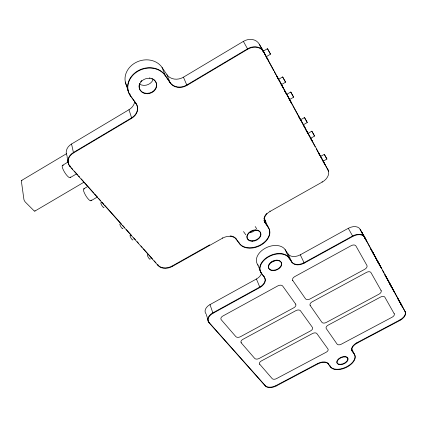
<?xml version="1.0" encoding="UTF-8"?>
<svg xmlns="http://www.w3.org/2000/svg" width="427" height="427" viewBox="0 0 427 427"><rect width="100%" height="100%" fill="white"/><g stroke="black" fill="none" stroke-linecap="round" stroke-linejoin="round"><path stroke-width="0.64" d="M265.978 56.86L270.515 54.176L267.473 48.683L262.931 51.379M67.226 156.325A12.137 9.752 -8.8 0 1 71.549 144L128.975 109.707A12.404 10.504 -14.1 0 0 134.718 101.754M162.041 67.439L166.909 74.65A12.49 10.76 -24 0 0 183.445 77.18L243.379 41.387A12.484 10.445 -34.1 0 1 259.296 44.216L263.827 52.014A12.65 10.488 -33.7 0 0 247.735 49.217L186.946 85.4A12.661 10.808 -23.9 0 1 170.224 82.907L165.313 75.675L162.041 67.439A20.064 17.331 -18.2 0 0 135.503 62.684A20.064 17.331 -18.2 0 0 127.081 86.638M21.483 180.525L66.505 153.699M264.025 218.378L268.46 227.714A16.621 11.636 -23.3 0 1 260.742 245.253A16.621 11.636 -23.3 0 1 239.622 243.86L236.104 239.099A10.413 7.318 -21.3 0 0 222.552 238.154L172.257 266.459A10.542 7.414 -17 0 1 158.268 265.717L70.193 166.824A12.292 9.789 -9.2 0 1 73.508 152.919L131.719 118.274A12.57 10.547 -14.4 0 0 135.909 103.414L135.599 102.496M62.443 165.366L68.144 161.982M70.209 177.616L76.47 173.917M34.822 211.119L84.103 182.121M83.772 188.819L87.647 186.546M278.65 79.294L282.663 76.94L285.588 82.181L281.009 84.893M90.919 200.797L97.559 196.916M289.789 100.131L291.545 103.147L286.747 94.351L290.782 92.024L293.653 97.185L289.047 99.865M301.542 121.572L300.528 119.832L304.504 117.526L307.275 122.506L303.271 124.812M307.819 133.496L311.849 131.185L313.301 133.688L314.571 136.069L310.541 138.375M320.287 156.608L324.296 154.328L325.609 156.581L326.938 159.057L322.929 161.326M157.264 264.308L158.139 265.29A10.536 7.414 -17 0 0 172.124 266.032L209.732 244.863M268.46 227.714L265.13 222.809A10.52 7.43 -25.1 0 1 270.115 211.392L322.294 182.03A10.894 7.803 -29.6 0 0 328.011 169.925L263.608 51.635A12.639 10.488 -33.7 0 0 247.527 48.838L186.78 85.005A12.65 10.803 -23.9 0 1 170.063 82.512L165.158 75.28A20.325 17.406 -18.4 0 0 137.788 70.866A20.325 17.406 -18.4 0 0 130.294 95.568M206.092 313.989A9.479 6.181 -19.4 0 1 210.004 304.595L256.435 278.986A9.714 6.506 -22.2 0 0 261.5 273.456M285.119 249.603L288.108 254.033A9.816 6.602 -25.3 0 0 300.282 254.802L348.304 228.312A9.8 6.453 -28.5 0 1 360.084 229.256L364.695 237.311A9.901 6.442 -28.3 0 0 352.819 236.409L304.254 263.107A9.917 6.592 -25.2 0 1 291.983 262.386L288.983 257.967L285.119 249.603A15.719 10.638 -23.7 0 0 265.162 248.274A15.719 10.638 -23.7 0 0 257.764 264.761L261.319 273.248L264.489 277.539A9.816 6.496 -22.2 0 1 259.92 287.472L212.977 313.279A9.581 6.17 -19.4 0 0 208.995 322.684L265.461 386.088A8.529 4.905 -21.1 0 0 276.205 385.976L317.837 363.916A8.476 4.836 -23.3 0 1 328.288 363.937L330.615 367.092A13.541 7.691 -24.2 0 0 346.991 367.076A13.541 7.691 -24.2 0 0 354.469 354.495L351.736 348.864M354.469 354.495L352.27 351.256A8.556 4.889 -25.1 0 1 357.073 343.127L399.971 320.405A8.802 5.087 -27.3 0 0 405.282 311.865L364.471 236.921A9.896 6.442 -28.3 0 0 352.601 236.019L304.061 262.706A9.912 6.592 -25.2 0 1 291.796 261.986L288.801 257.566A15.879 10.622 -23.6 0 0 268.679 256.312A15.879 10.622 -23.6 0 0 261.148 272.837L264.313 277.128A9.81 6.501 -22.2 0 1 259.749 287.067L212.833 312.858A9.575 6.17 -19.4 0 0 208.856 322.268L265.311 385.688A8.524 4.905 -21.1 0 0 276.05 385.576L317.667 363.526A8.471 4.836 -23.3 0 1 328.112 363.548L330.615 367.092M330.439 366.702A13.536 7.691 -24.2 0 0 346.815 366.692A13.536 7.691 -24.2 0 0 354.282 354.111L352.083 350.871A8.556 4.889 -25.2 0 1 356.887 342.742L399.757 320.026A8.802 5.092 -27.3 0 0 405.068 311.486M293.643 97.18L292.773 95.701M267.473 48.683L270.515 54.165M307.275 122.506L305.545 119.501M71.357 167.8L72.617 169.215M74.293 171.099L77.714 174.942M78.595 175.929L79.475 176.922M81.242 178.902L83.43 181.358M84.295 182.329L93.71 192.913M94.559 193.869L97.062 196.676M98.728 198.55L100.393 200.423M102.16 202.403L103.921 204.378M104.802 205.371L121.444 224.068M122.698 225.472L124.748 227.778M126.387 229.619L131.516 235.384M133.694 237.828L135.407 239.755M137.126 241.682L138.412 243.128M140.942 245.968L142.207 247.388M143.472 248.813L152.519 258.975M154.206 260.87L155.951 262.835M295.649 304.083A3.742 2.359 -23.4 0 1 293.787 307.787L240.566 336.657A3.704 2.311 -20.3 0 1 235.805 336.577L221.245 319.748A3.811 2.45 -19.8 0 1 222.873 316.012L277.854 285.871A3.848 2.498 -23.3 0 1 282.711 286.09L295.665 304.099M241.244 342.865L254.7 358.413A3.56 2.14 -20.9 0 0 259.226 358.434L310.573 330.882A3.597 2.178 -23.6 0 0 312.431 327.408L300.485 310.803A3.699 2.306 -23.5 0 0 295.868 310.653L242.883 339.364A3.662 2.263 -20.5 0 0 241.244 342.865L241.212 342.764M259.733 364.231L272.196 378.637A3.427 1.986 -21.3 0 0 276.52 378.61L326.116 352.264A3.464 2.018 -23.8 0 0 327.957 348.998L316.898 333.62A3.56 2.13 -23.7 0 0 312.5 333.535L261.372 360.938A3.523 2.092 -21 0 0 259.733 364.231L259.696 364.13M285.594 82.208L283.699 78.91M326.911 159.025L326.025 157.51M131.249 96.881L130.598 96L135.909 103.414M131.9 97.762L135.77 103.003A12.559 10.547 -14.4 0 1 131.585 117.863L73.417 152.492A12.287 9.784 -9.2 0 0 70.103 166.386M257.764 264.761L258.159 265.306M243.507 231.589L245.84 234.823M255.181 226.55L256.702 228.733M292.805 280.55L305.481 298.745A3.752 2.37 -24.4 0 0 310.119 298.927L364.733 269.298A3.816 2.402 -27.7 0 0 366.9 265.397L355.942 245.989A3.934 2.551 -27.9 0 0 351.218 245.658L294.742 276.616A3.864 2.514 -24.3 0 0 292.81 280.56L292.725 280.411M310.114 305.369L321.91 322.321A3.608 2.188 -24.5 0 0 326.324 322.433L378.962 294.187A3.667 2.215 -27.4 0 0 381.097 290.531L381.044 290.44M394.222 313.77L384.876 297.219A3.629 2.167 -27.3 0 0 380.596 297.043L328.187 325.128A3.571 2.14 -24.5 0 0 326.281 328.593L337.106 344.13A3.475 2.028 -24.6 0 0 341.322 344.189L392.119 317.208A3.528 2.055 -27.1 0 0 394.222 313.77L394.169 313.68M314.555 136.048L313.669 134.548M364.135 236.606L365.181 238.421M303.261 124.737L302.508 123.312M276.499 75.755L277.182 76.897M281.372 84.557L281.158 84.103M320.549 156.57L320.784 156.971M289.49 99.464L289.309 99.069M298.67 116.459L299.396 117.681M268.231 60.372L267.201 58.611M318.772 153.362L320.218 155.866M375.984 258.436L376.299 258.959M284.942 91.213L284.686 90.807L284.841 91.154M370.849 248.989L371.186 249.56M305.038 127.967L303.421 125.164M278.607 79.539L278.895 80.041M376.032 258.324L376.283 258.719L373.369 253.574M384.914 274.807L384.834 274.737M381.119 267.66L381.375 268.076L378.653 263.171M389.803 283.613L390.081 284.062L389.557 283.064M308.075 133.646L308.956 135.188M384.967 274.897L387.326 279.109M285.087 91.453L286.747 94.351M375.904 258.105L375.595 257.566M394.372 292.015L394.788 292.708L394.292 291.758M399.346 301.243L399.181 300.971L399.314 301.227M287.008 94.938L286.752 94.554M376.363 259.077L376.763 259.76M379.555 264.852L379.774 265.22L379.411 264.601M380.991 267.441L380.676 266.896M386.504 277.662L386.291 277.299L386.574 277.78M390 284.11L388.805 281.879M263.55 51.854L263.272 51.448M371.255 249.688L373.726 254.204L370.337 248.071M393.005 289.554L393.24 289.949L392.194 288.124M282.514 86.708L283.485 88.325L279.498 81.093M387.577 279.642L388.517 281.27L388.351 280.955M390.075 284.238L392.082 287.841M394.217 291.753L392.253 288.289L393.721 291.006M402.09 306.223L402.837 307.493L401.69 305.358M277.39 77.255L278.495 79.198M320.864 157.104L321.52 158.262M323.362 161.838L323.639 162.313M323.912 162.788L325.838 166.146M326.116 166.626L328.011 169.925M363.233 234.903L362.817 234.209L363.889 236.168M374.298 255.218L374.655 255.821L374.468 255.458M391.335 286.522L391.66 287.093M399.48 301.473L399.8 302.038L399.491 301.553M263.646 52.025L264.014 52.67M278.996 80.212L279.359 80.847M299.599 118.044L299.834 118.455M365.726 239.483L366.846 241.388L366.345 240.428M375.413 257.257L373.876 254.54M376.849 259.915L378.685 263.165M380.494 266.587L378.968 263.891M386.648 277.913L387.001 278.527M401.914 305.913L401.636 305.433M266.934 58.147L266.325 57.074M282.279 86.297L281.729 85.331M287.195 95.264L289.223 98.909M363.318 235.047L363.852 236.003M365.624 239.317L365.309 238.757M372.856 252.57L372.349 251.695L372.83 252.603M374.223 255.079L373.838 254.407M378.012 262.034L377.489 261.153L377.959 262.018M379.534 264.761L378.952 263.795M400.75 303.912L401.444 305.097M401.599 305.401L401.86 305.865M402.127 306.335L405.282 311.865M300.096 118.909L301.825 122.074M310.728 138.572L312.559 141.716L309.372 135.935M323.111 161.31L324.984 164.518L323.581 161.876M365.197 238.56L364.012 236.387M372.952 252.736L373.39 253.51M378.103 262.194L378.418 262.76M388.607 281.526L387.124 278.831M401.348 304.921L400.793 303.939M263.39 51.437L261.036 47.386L263.133 51.336M320.501 156.357L321.793 158.748M391.756 287.264L391.97 287.638M399.896 302.209L400.216 302.775M381.097 290.531L370.994 272.639A3.774 2.349 -27.6 0 0 366.499 272.389L312.132 301.846A3.715 2.316 -24.4 0 0 310.216 305.535M292.634 95.456L291.033 92.536M313.541 134.313L311.849 131.19M325.897 157.285L324.296 154.328M264.158 52.921L268.316 60.442M278.831 79.796L280.277 82.379M378.578 263.192L378.84 263.598M400.174 302.636L397.793 298.462L398.129 299.156M400.675 303.73L400.28 302.973L401.465 304.953M400.393 303.17L401.332 304.798L400.441 303.175M263.753 52.078L264.884 54.106M309.233 135.685L306.031 130.027L306.239 130.448M363.948 236.099L366.19 240.139M363.975 236.222L361.157 231.231L361.824 232.507M373.524 253.675L373.812 254.193M373.476 253.835L373.742 254.305M387.444 279.317L389.408 282.786M378.706 263.427L378.13 262.386L378.295 262.69M388.655 281.703L386.584 277.929M387.156 278.959L387.508 279.37M392.077 287.921L391.746 287.323M392.199 288.044L392.973 289.437M400.168 302.775L399.848 302.199M400.441 303.117L399.939 302.423L400.211 302.919M301.692 121.743L305.022 127.817M309.143 135.423L309.484 136.037M321.761 158.604L322.091 159.191M364.098 236.441L364.834 237.764M363.59 235.709L363.745 235.987M373.043 253.056L373.193 253.323L373.027 252.96M387.561 279.52L388.234 280.731M391.303 286.597L391.586 287.099L389.248 282.797M391.73 287.355L394.142 291.486M399.523 301.67L399.8 302.167M399.757 320.026L399.971 320.405M348.304 228.312L352.819 236.409M321.931 158.993L323.319 161.401M363.436 235.432L361.909 232.672M372.744 252.522L372.189 251.524M373.748 254.15L374.335 255.218M378.151 262.37L378.375 262.765M379 263.795L379.389 264.5M377.852 261.9L377.308 260.924M387.011 278.634L386.638 277.956M386.446 277.678L386.179 277.203M391.169 286.352L390.081 284.382M399.005 300.741L399.256 301.195M322.075 181.635L322.294 182.03M243.379 41.387L247.735 49.217M264.932 54.309L265.706 55.723M280.245 82.432L281.073 83.943M302.108 122.592L302.38 123.083M309.516 136.186L310.125 137.291M322.193 159.468L322.892 160.739M386.056 276.979L384.924 274.913M391.644 287.141L391.378 286.661M372.061 251.295L371.714 250.665M377.185 260.694L376.844 260.08M398.77 300.32L398.204 299.29M307.584 132.941L307.856 133.438M305.412 119.261L304.52 117.58M278.345 79.262L277.806 78.28M286.474 94.186L285.951 93.23M299.962 118.952L300.218 119.421M371.613 250.473L371.255 249.822M376.742 259.894L376.395 259.264M283.565 78.664L282.663 76.94M259.296 44.216L263.272 51.518M266.288 57.053L267.788 59.807M268.386 60.912L273.734 70.722M274.353 71.859L275.901 74.698M276.515 75.835L277.134 76.972L276.936 76.668M277.438 77.527L278.351 79.198M281.687 85.32L285.263 91.885M285.556 92.435L286.501 94.17M289.655 99.95L292.127 104.492M292.746 105.629L293.365 106.761M293.675 107.332L297.619 114.575M297.918 115.125L300.304 119.501M303.4 125.186L305.3 128.682M305.615 129.253L307.483 132.685M310.573 138.359L312.409 141.727M312.719 142.292L315.121 146.712M316.327 148.922L319.834 155.433M360.084 229.256L363.905 236.264M364.338 237.065L367.364 242.611M367.791 243.401L369.915 247.297M373.833 254.492L374.159 255.09M374.319 255.383L375.285 257.161M375.605 257.753L375.771 258.047M375.931 258.34L376.246 258.922M376.4 259.21L376.721 259.792M376.876 260.08L377.975 262.098M379.646 265.167L380.446 266.629M381.236 268.087L381.637 268.818M382.421 270.264L383.206 271.705M383.601 272.421L383.99 273.136M385.063 275.116L386.857 278.409M388.805 281.975L389.098 282.525M394.089 291.684L394.457 292.356M394.826 293.029L396.277 295.703M396.64 296.365L397.003 297.032M397.361 297.694L399.624 301.841M400.318 303.117L400.697 303.81M310.216 137.462L310.578 138.135M307.109 132.071L306.372 130.699M299.514 118.124L299.727 118.525M389.931 284.11L389.637 283.56M319.241 154.344L319.428 154.681M277.337 77.415L277.566 77.837M285.503 92.403L285.722 92.808M364.973 238.015L365.176 238.405M376.251 258.997L375.984 258.484M371.106 249.549L370.871 249.101M299.124 117.404L299.311 117.751M265.807 55.91L266.176 56.604M285.3 92.024L284.964 91.394M319.081 154.035L318.729 153.362M298.959 117.094L298.708 116.614M290.958 92.392L290.782 92.024M276.637 76.097L276.472 75.76M356.887 342.742L357.073 343.127M351.618 349.91L352.27 351.256M300.282 254.802L304.254 263.107M269.928 210.986L270.115 211.392M288.108 254.033L291.983 262.386M330.002 365.736L330.22 366.217M264.035 220.38L265.13 222.809M327.893 363.062L328.288 363.937M317.667 363.526L317.837 363.916M183.445 77.18L186.946 85.4M263.886 276.114L264.099 276.621M264.313 277.128L264.489 277.539M256.435 278.986L259.92 287.472M239.243 242.936L239.622 243.86M235.725 238.17L236.104 239.099M166.909 74.65L170.224 82.907M222.392 237.743L222.552 238.154M276.05 385.576L276.205 385.976M265.124 385.186L265.461 386.088M210.004 304.595L212.977 313.279M206.262 314.502L207.292 317.592M207.469 318.11L207.81 319.145M207.986 319.663L208.157 320.181M208.333 320.704L208.509 321.221M208.68 321.744L208.995 322.684M129.925 93.967L130.096 94.474M130.262 94.981L130.427 95.488M128.975 109.707L131.719 118.274M125.303 82.005L128.378 91.693M172.124 266.032L172.257 266.459M157.979 264.756L158.268 265.717M71.549 144L73.508 152.919M69.985 165.847L70.193 166.824M67.087 156.858L68.069 162.153M151.798 78.424A8.892 7.611 -18.4 0 1 155.711 88.293A8.892 7.611 -18.4 0 1 144.235 92.958A8.892 7.611 -18.4 0 1 139.688 83.345M140.584 81.813A8.892 7.611 -18.4 0 1 141.823 80.457M149.418 77.901A8.892 7.611 -18.4 0 1 150.032 77.976M327.787 169.535A10.888 7.803 -29.6 0 1 328.448 171.622M264.116 220.348A10.515 7.43 -25.1 0 0 264.948 222.403L268.279 227.308A16.61 11.636 -23.3 0 1 260.566 244.847A16.61 11.636 -23.3 0 1 239.451 243.449L235.934 238.688A10.408 7.318 -21.3 0 0 230.126 235.912M264.067 218.613A10.515 7.43 -25.1 0 1 266.848 213.319M21.937 180.589A2.3 0.705 57 0 0 21.361 181.048L23.907 199.398A2.354 0.742 57.3 0 0 25.513 202.259L33.84 210.591A2.316 0.726 57.6 0 0 35.003 210.757M91.266 200.039A6.976 1.756 58.6 0 1 85.843 195.747A6.976 1.756 58.6 0 1 84.455 188.921M70.471 176.997A7.254 1.863 57.9 0 1 64.6 172.268A7.254 1.863 57.9 0 1 63.377 165.457M132.978 239.755A2.706 0.635 59.7 0 1 130.806 237.7A2.706 0.635 59.7 0 1 130.673 235.528M122.848 228.178A2.754 0.657 59.5 0 1 120.868 226.748A2.754 0.657 59.5 0 1 120.281 223.967M103.985 207.068A2.85 0.694 58.9 0 1 101.77 205.355A2.85 0.694 58.9 0 1 101.445 202.788M150.112 258.586A2.621 0.598 60.2 0 1 149.354 258.831A2.621 0.598 60.2 0 1 147.598 255.928A2.621 0.598 60.2 0 1 147.817 254.796M264.644 219.297A16.439 11.641 -23.3 0 1 265.898 222.28M153.026 79.753A8.775 7.579 -18.2 0 1 139.645 84.178M255.378 229.934A7.19 5.092 -23.3 0 1 249.427 232.731M130.731 96.406A20.336 17.406 -18.4 0 1 137.67 71.421A20.336 17.406 -18.4 0 1 165.313 75.675M400.804 304.008A8.721 5.108 -27.4 0 1 401.118 304.894M274.625 260.716A6.875 4.654 -23.7 0 1 271.721 261.97M261.319 273.248A15.884 10.622 -23.6 0 1 268.861 256.718A15.884 10.622 -23.6 0 1 288.983 257.967M391.047 286.031L391.191 286.32L391.047 286.031M252.213 240.86A7.264 5.092 -23.3 0 0 260.491 232.507A7.264 5.092 -23.3 0 0 248.738 232.752A7.264 5.092 -23.3 0 0 252.213 240.86M145.532 93.636A8.898 7.611 -18.4 0 0 156.458 83.446A8.898 7.611 -18.4 0 0 141.839 80.975A8.898 7.611 -18.4 0 0 145.532 93.636M252.111 241.266A7.27 5.092 -23.3 0 0 260.748 233.099A7.27 5.092 -23.3 0 0 249.112 232.971A7.27 5.092 -23.3 0 0 252.111 241.266M273.029 270.28A6.944 4.649 -23.6 0 0 281.382 262.637A6.944 4.649 -23.6 0 0 270.376 262.669A6.944 4.649 -23.6 0 0 273.029 270.28M273.205 270.686A6.949 4.649 -23.6 0 0 281.564 263.037A6.949 4.649 -23.6 0 0 270.553 263.075A6.949 4.649 -23.6 0 0 273.205 270.686M340.415 364.311A5.925 3.368 -24.2 0 0 347.824 358.221A5.925 3.368 -24.2 0 0 338.755 358.685A5.925 3.368 -24.2 0 0 340.415 364.311M340.597 364.695A5.925 3.363 -24.2 0 0 348.005 358.605A5.925 3.363 -24.2 0 0 338.937 359.07A5.925 3.363 -24.2 0 0 340.597 364.695"/></g></svg>
